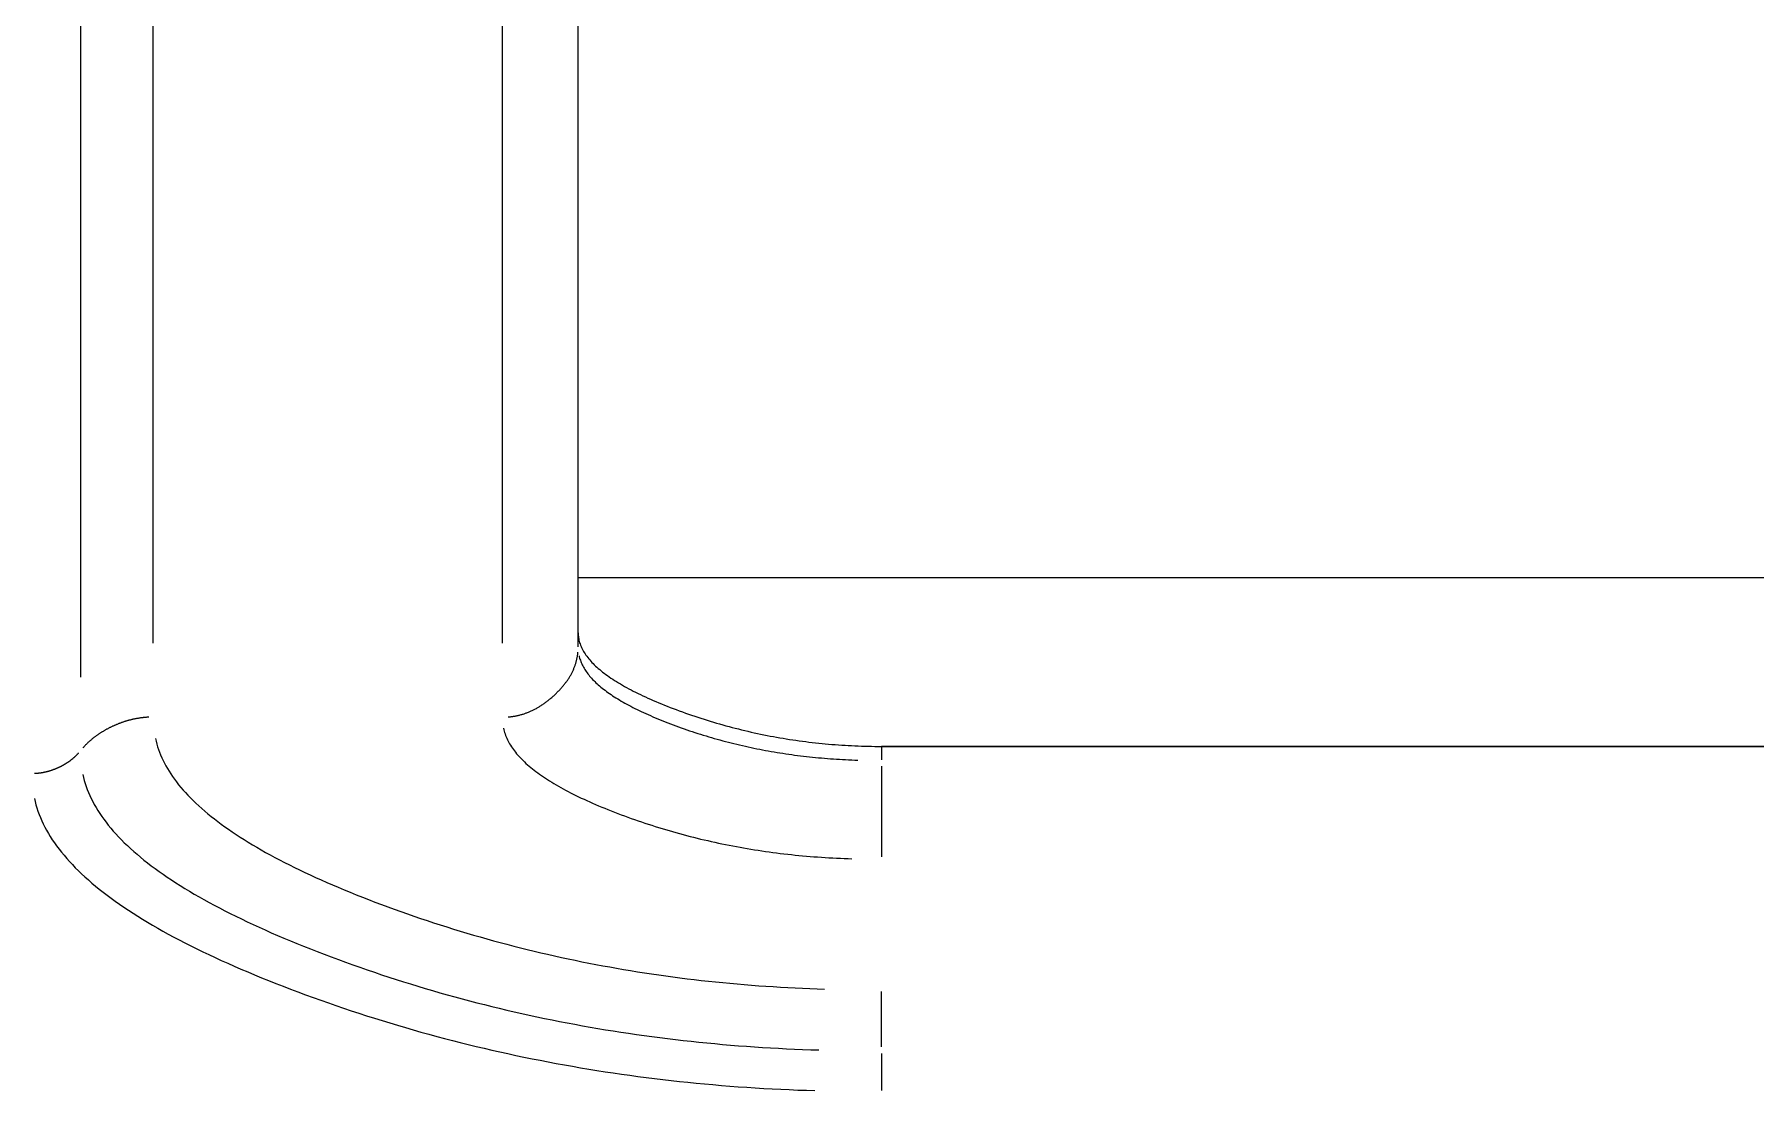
# Model space of a CAD drawing. Extents: x -120222 to -41942, y -19134 to 30932.
# Drawn here: x -81621.81 to -81616.14, y 10166.53 to 10170.01 of the extents above; entities that cross this region are included whole.
import ezdxf

# ---------------------------------------------------------------- set-up
doc = ezdxf.new("R2010")
doc.units = 0
doc.header["$LTSCALE"] = 150
doc.header["$MEASUREMENT"] = 0
doc.layers.get('0').update_dxf_attribs({"linetype": 'CONTINUOUS'})
doc.layers.add('____-568', color=7, linetype='CONTINUOUS')

# ---------------------------------------------------------------- blocks, each defined once
blk = doc.blocks.new('____-172')
at = {"color": 1, "linetype": 'Continuous'}
for p, q in [((-88055.1199, 5619.2983), (-88055.1199, 5624.149)), ((-88056.5199, 5619.31), (-88056.5199, 5623.6929)), ((-88055.3699, 5623.6929), (-88055.3699, 5619.31)), ((-88056.7599, 5623.5816), (-88056.7599, 5619.1987)), ((-88055.1199, 5619.5263), (-87993.1199, 5619.5263)), ((-87994.1199, 5618.97), (-88054.1199, 5618.97)), ((-88054.1199, 5618.97), (-87994.1199, 5618.97)), ((-88054.1199, 5618.9677), (-88054.1199, 5618.926)), ((-88054.1199, 5618.9052), (-88054.1199, 5618.6063)), ((-88054.1199, 5617.9796), (-88054.1199, 5618.1619)), ((-88054.1199, 5617.9573), (-88054.1199, 5617.8358))]:
    blk.add_line(p, q, dxfattribs=at)
at = {"color": 1, "linetype": 'Continuous', "flags": 128}
for points in [[(-88055.1199, 5619.3446), (-88055.1198, 5619.3405), (-88055.1196, 5619.3364), (-88055.1192, 5619.3322), (-88055.1186, 5619.3281), (-88055.1179, 5619.324), (-88055.1171, 5619.3199), (-88055.116, 5619.3158), (-88055.1149, 5619.3117), (-88055.1135, 5619.3076), (-88055.112, 5619.3035), (-88055.1104, 5619.2994), (-88055.1085, 5619.2954), (-88055.1066, 5619.2913), (-88055.1044, 5619.2872), (-88055.1022, 5619.2832), (-88055.0997, 5619.2791), (-88055.0971, 5619.2751), (-88055.0943, 5619.271), (-88055.0914, 5619.267), (-88055.0883, 5619.263), (-88055.0851, 5619.2589), (-88055.0817, 5619.2549), (-88055.0782, 5619.2509), (-88055.0745, 5619.2469), (-88055.0706, 5619.2429), (-88055.0666, 5619.2389), (-88055.0624, 5619.2349), (-88055.058, 5619.2309), (-88055.0535, 5619.2269), (-88055.0489, 5619.223), (-88055.0441, 5619.219), (-88055.0391, 5619.215), (-88055.034, 5619.2111), (-88055.0287, 5619.2071), (-88055.0232, 5619.2032), (-88055.0176, 5619.1992), (-88055.0119, 5619.1953), (-88055.006, 5619.1914), (-88054.9999, 5619.1874), (-88054.9937, 5619.1835), (-88054.9873, 5619.1796), (-88054.9807, 5619.1757), (-88054.974, 5619.1718), (-88054.9671, 5619.1679), (-88054.9601, 5619.164), (-88054.9529, 5619.1601), (-88054.9456, 5619.1562), (-88054.9381, 5619.1524), (-88054.9304, 5619.1485), (-88054.9226, 5619.1446), (-88054.9147, 5619.1408), (-88054.9065, 5619.1369), (-88054.8982, 5619.1331), (-88054.8898, 5619.1292), (-88054.8812, 5619.1254), (-88054.8724, 5619.1216), (-88054.8635, 5619.1177), (-88054.8545, 5619.1139), (-88054.8452, 5619.1101), (-88054.8358, 5619.1063), (-88054.8263, 5619.1025), (-88054.8166, 5619.0987), (-88054.8067, 5619.0949), (-88054.7967, 5619.0911), (-88054.7866, 5619.0874), (-88054.7765, 5619.0837), (-88054.7663, 5619.08), (-88054.7562, 5619.0764), (-88054.746, 5619.0729), (-88054.7358, 5619.0695), (-88054.7256, 5619.0661), (-88054.7154, 5619.0627), (-88054.7052, 5619.0594), (-88054.6949, 5619.0562), (-88054.6847, 5619.0531), (-88054.6744, 5619.05), (-88054.6641, 5619.0469), (-88054.6538, 5619.0439), (-88054.6435, 5619.041), (-88054.6332, 5619.0381), (-88054.6228, 5619.0353), (-88054.6125, 5619.0326), (-88054.6021, 5619.0299), (-88054.5917, 5619.0273), (-88054.5813, 5619.0247), (-88054.5709, 5619.0222), (-88054.5605, 5619.0197), (-88054.55, 5619.0173), (-88054.5395, 5619.015), (-88054.5291, 5619.0127), (-88054.5186, 5619.0105), (-88054.5081, 5619.0083), (-88054.4975, 5619.0062), (-88054.487, 5619.0042), (-88054.4764, 5619.0022), (-88054.4659, 5619.0003), (-88054.4553, 5618.9984), (-88054.4447, 5618.9966), (-88054.4341, 5618.9949), (-88054.4235, 5618.9932), (-88054.4128, 5618.9916), (-88054.4022, 5618.99), (-88054.3915, 5618.9885), (-88054.3808, 5618.9871), (-88054.3701, 5618.9857), (-88054.3594, 5618.9843), (-88054.3487, 5618.9831), (-88054.3379, 5618.9818), (-88054.3272, 5618.9807), (-88054.3164, 5618.9796), (-88054.3056, 5618.9786), (-88054.2948, 5618.9776), (-88054.284, 5618.9767), (-88054.2731, 5618.9758), (-88054.2623, 5618.975), (-88054.2514, 5618.9743), (-88054.2405, 5618.9736), (-88054.2297, 5618.973), (-88054.2187, 5618.9724), (-88054.2078, 5618.9719), (-88054.1969, 5618.9715), (-88054.1859, 5618.9711), (-88054.175, 5618.9708), (-88054.164, 5618.9705), (-88054.153, 5618.9703), (-88054.142, 5618.9701), (-88054.131, 5618.9701), (-88054.1199, 5618.97), (-88054.1199, 5618.97)], [(-88055.3503, 5619.0672), (-88055.3478, 5619.0674), (-88055.3452, 5619.0676), (-88055.3427, 5619.0679), (-88055.3402, 5619.0682), (-88055.3377, 5619.0685), (-88055.3352, 5619.0688), (-88055.3327, 5619.0692), (-88055.3302, 5619.0696), (-88055.3277, 5619.07), (-88055.3252, 5619.0705), (-88055.3228, 5619.071), (-88055.3203, 5619.0715), (-88055.3178, 5619.0721), (-88055.3154, 5619.0726), (-88055.3129, 5619.0733), (-88055.3104, 5619.0739), (-88055.308, 5619.0746), (-88055.3055, 5619.0753), (-88055.3031, 5619.076), (-88055.3007, 5619.0767), (-88055.2982, 5619.0775), (-88055.2958, 5619.0783), (-88055.2934, 5619.0792), (-88055.291, 5619.0801), (-88055.2886, 5619.081), (-88055.2862, 5619.0819), (-88055.2838, 5619.0829), (-88055.2814, 5619.0839), (-88055.279, 5619.0849), (-88055.2766, 5619.0859), (-88055.2742, 5619.087), (-88055.2718, 5619.0881), (-88055.2694, 5619.0893), (-88055.2671, 5619.0904), (-88055.2647, 5619.0916), (-88055.2623, 5619.0928), (-88055.26, 5619.0941), (-88055.2576, 5619.0954), (-88055.2553, 5619.0967), (-88055.253, 5619.098), (-88055.2506, 5619.0994), (-88055.2483, 5619.1008), (-88055.246, 5619.1022), (-88055.2436, 5619.1037), (-88055.2413, 5619.1052), (-88055.239, 5619.1067), (-88055.2367, 5619.1083), (-88055.2344, 5619.1098), (-88055.2321, 5619.1114), (-88055.2298, 5619.1131), (-88055.2275, 5619.1147), (-88055.2252, 5619.1164), (-88055.223, 5619.1182), (-88055.2207, 5619.1199), (-88055.2184, 5619.1217), (-88055.2162, 5619.1235), (-88055.2139, 5619.1254), (-88055.2116, 5619.1272), (-88055.2094, 5619.1291), (-88055.2071, 5619.1311), (-88055.2049, 5619.133), (-88055.2027, 5619.135), (-88055.2004, 5619.137), (-88055.1982, 5619.1391), (-88055.196, 5619.1411), (-88055.1938, 5619.1432), (-88055.1917, 5619.1453), (-88055.1896, 5619.1474), (-88055.1875, 5619.1494), (-88055.1854, 5619.1515), (-88055.1834, 5619.1536), (-88055.1814, 5619.1557), (-88055.1795, 5619.1578), (-88055.1776, 5619.1599), (-88055.1757, 5619.162), (-88055.1738, 5619.1641), (-88055.172, 5619.1662), (-88055.1702, 5619.1684), (-88055.1684, 5619.1705), (-88055.1667, 5619.1726), (-88055.165, 5619.1748), (-88055.1633, 5619.1769), (-88055.1617, 5619.179), (-88055.1601, 5619.1812), (-88055.1585, 5619.1833), (-88055.1569, 5619.1855), (-88055.1554, 5619.1877), (-88055.154, 5619.1898), (-88055.1525, 5619.192), (-88055.1511, 5619.1942), (-88055.1497, 5619.1964), (-88055.1483, 5619.1985), (-88055.147, 5619.2007), (-88055.1457, 5619.2029), (-88055.1445, 5619.2051), (-88055.1432, 5619.2073), (-88055.1421, 5619.2095), (-88055.1409, 5619.2117), (-88055.1398, 5619.2139), (-88055.1387, 5619.2162), (-88055.1376, 5619.2184), (-88055.1365, 5619.2206), (-88055.1355, 5619.2228), (-88055.1346, 5619.2251), (-88055.1336, 5619.2273), (-88055.1327, 5619.2296), (-88055.1318, 5619.2318), (-88055.131, 5619.2341), (-88055.1302, 5619.2363), (-88055.1294, 5619.2386), (-88055.1286, 5619.2409), (-88055.1279, 5619.2431), (-88055.1272, 5619.2454), (-88055.1266, 5619.2477), (-88055.1259, 5619.25), (-88055.1253, 5619.2523), (-88055.1248, 5619.2546), (-88055.1243, 5619.2569), (-88055.1238, 5619.2592), (-88055.1233, 5619.2615), (-88055.1228, 5619.2638), (-88055.1224, 5619.2661), (-88055.1221, 5619.2684), (-88055.1217, 5619.2707), (-88055.1214, 5619.2731), (-88055.1211, 5619.2754), (-88055.1209, 5619.2777), (-88055.1207, 5619.2801), (-88055.1207, 5619.2801)], [(-88055.1168, 5619.2689), (-88055.116, 5619.2651), (-88055.115, 5619.2613), (-88055.1139, 5619.2575), (-88055.1126, 5619.2538), (-88055.1113, 5619.25), (-88055.1098, 5619.2463), (-88055.1082, 5619.2425), (-88055.1064, 5619.2388), (-88055.1045, 5619.2351), (-88055.1025, 5619.2313), (-88055.1004, 5619.2276), (-88055.0982, 5619.2239), (-88055.0958, 5619.2202), (-88055.0933, 5619.2165), (-88055.0906, 5619.2128), (-88055.0879, 5619.2092), (-88055.085, 5619.2055), (-88055.082, 5619.2018), (-88055.0789, 5619.1982), (-88055.0756, 5619.1945), (-88055.0722, 5619.1909), (-88055.0687, 5619.1872), (-88055.065, 5619.1836), (-88055.0613, 5619.18), (-88055.0574, 5619.1764), (-88055.0534, 5619.1728), (-88055.0492, 5619.1692), (-88055.0449, 5619.1656), (-88055.0405, 5619.162), (-88055.036, 5619.1584), (-88055.0313, 5619.1548), (-88055.0266, 5619.1513), (-88055.0217, 5619.1477), (-88055.0166, 5619.1442), (-88055.0115, 5619.1406), (-88055.0062, 5619.1371), (-88055.0008, 5619.1336), (-88054.9952, 5619.13), (-88054.9895, 5619.1265), (-88054.9838, 5619.123), (-88054.9778, 5619.1195), (-88054.9718, 5619.116), (-88054.9656, 5619.1125), (-88054.9593, 5619.1091), (-88054.9529, 5619.1056), (-88054.9463, 5619.1021), (-88054.9396, 5619.0987), (-88054.9328, 5619.0952), (-88054.9259, 5619.0918), (-88054.9188, 5619.0883), (-88054.9117, 5619.0849), (-88054.9043, 5619.0815), (-88054.8969, 5619.0781), (-88054.8893, 5619.0747), (-88054.8816, 5619.0713), (-88054.8738, 5619.0679), (-88054.8659, 5619.0645), (-88054.8578, 5619.0611), (-88054.8496, 5619.0577), (-88054.8413, 5619.0544), (-88054.8328, 5619.051), (-88054.8243, 5619.0477), (-88054.8156, 5619.0443), (-88054.8067, 5619.041), (-88054.7978, 5619.0377), (-88054.7889, 5619.0344), (-88054.78, 5619.0312), (-88054.771, 5619.028), (-88054.762, 5619.0249), (-88054.753, 5619.0218), (-88054.744, 5619.0188), (-88054.735, 5619.0158), (-88054.7259, 5619.0129), (-88054.7168, 5619.01), (-88054.7077, 5619.0072), (-88054.6986, 5619.0044), (-88054.6895, 5619.0017), (-88054.6803, 5618.999), (-88054.6712, 5618.9963), (-88054.662, 5618.9937), (-88054.6528, 5618.9912), (-88054.6435, 5618.9887), (-88054.6343, 5618.9862), (-88054.625, 5618.9838), (-88054.6157, 5618.9815), (-88054.6064, 5618.9792), (-88054.5971, 5618.9769), (-88054.5878, 5618.9747), (-88054.5784, 5618.9725), (-88054.569, 5618.9704), (-88054.5596, 5618.9683), (-88054.5502, 5618.9663), (-88054.5407, 5618.9643), (-88054.5313, 5618.9624), (-88054.5218, 5618.9605), (-88054.5123, 5618.9586), (-88054.5028, 5618.9568), (-88054.4933, 5618.9551), (-88054.4837, 5618.9534), (-88054.4741, 5618.9518), (-88054.4646, 5618.9501), (-88054.4549, 5618.9486), (-88054.4453, 5618.9471), (-88054.4357, 5618.9456), (-88054.426, 5618.9442), (-88054.4163, 5618.9429), (-88054.4066, 5618.9415), (-88054.3969, 5618.9403), (-88054.3871, 5618.939), (-88054.3774, 5618.9379), (-88054.3676, 5618.9367), (-88054.3578, 5618.9357), (-88054.348, 5618.9346), (-88054.3381, 5618.9336), (-88054.3283, 5618.9327), (-88054.3184, 5618.9318), (-88054.3085, 5618.931), (-88054.2986, 5618.9302), (-88054.2886, 5618.9294), (-88054.2787, 5618.9287), (-88054.2687, 5618.9281), (-88054.2587, 5618.9275), (-88054.2487, 5618.9269), (-88054.2387, 5618.9264), (-88054.2286, 5618.9259), (-88054.2186, 5618.9255), (-88054.2085, 5618.9251), (-88054.1984, 5618.9248), (-88054.1984, 5618.9248)], [(-88056.5338, 5619.0662), (-88056.5357, 5619.0661), (-88056.5376, 5619.066), (-88056.5395, 5619.0659), (-88056.5414, 5619.0658), (-88056.5433, 5619.0656), (-88056.5452, 5619.0655), (-88056.5471, 5619.0653), (-88056.549, 5619.0651), (-88056.5509, 5619.065), (-88056.5528, 5619.0648), (-88056.5546, 5619.0645), (-88056.5565, 5619.0643), (-88056.5584, 5619.0641), (-88056.5603, 5619.0638), (-88056.5622, 5619.0636), (-88056.5641, 5619.0633), (-88056.566, 5619.063), (-88056.5678, 5619.0627), (-88056.5697, 5619.0624), (-88056.5716, 5619.0621), (-88056.5735, 5619.0618), (-88056.5754, 5619.0615), (-88056.5772, 5619.0611), (-88056.5791, 5619.0607), (-88056.581, 5619.0604), (-88056.5829, 5619.06), (-88056.5848, 5619.0596), (-88056.5866, 5619.0592), (-88056.5885, 5619.0587), (-88056.5904, 5619.0583), (-88056.5922, 5619.0578), (-88056.5941, 5619.0574), (-88056.596, 5619.0569), (-88056.5979, 5619.0564), (-88056.5997, 5619.0559), (-88056.6016, 5619.0554), (-88056.6035, 5619.0549), (-88056.6053, 5619.0543), (-88056.6072, 5619.0538), (-88056.6091, 5619.0532), (-88056.6109, 5619.0527), (-88056.6128, 5619.0521), (-88056.6147, 5619.0515), (-88056.6165, 5619.0509), (-88056.6184, 5619.0503), (-88056.6202, 5619.0496), (-88056.6221, 5619.049), (-88056.624, 5619.0483), (-88056.6258, 5619.0477), (-88056.6277, 5619.047), (-88056.6295, 5619.0463), (-88056.6314, 5619.0456), (-88056.6332, 5619.0449), (-88056.6351, 5619.0441), (-88056.6369, 5619.0434), (-88056.6388, 5619.0426), (-88056.6406, 5619.0419), (-88056.6425, 5619.0411), (-88056.6443, 5619.0403), (-88056.6462, 5619.0395), (-88056.648, 5619.0387), (-88056.6499, 5619.0379), (-88056.6517, 5619.037), (-88056.6536, 5619.0362), (-88056.6554, 5619.0353), (-88056.6573, 5619.0345), (-88056.6591, 5619.0336), (-88056.6609, 5619.0327), (-88056.6627, 5619.0318), (-88056.6645, 5619.0309), (-88056.6663, 5619.03), (-88056.668, 5619.0291), (-88056.6698, 5619.0282), (-88056.6715, 5619.0272), (-88056.6733, 5619.0263), (-88056.675, 5619.0254), (-88056.6767, 5619.0244), (-88056.6784, 5619.0234), (-88056.6801, 5619.0225), (-88056.6818, 5619.0215), (-88056.6835, 5619.0205), (-88056.6852, 5619.0195), (-88056.6868, 5619.0185), (-88056.6885, 5619.0175), (-88056.6901, 5619.0165), (-88056.6918, 5619.0155), (-88056.6934, 5619.0144), (-88056.695, 5619.0134), (-88056.6966, 5619.0124), (-88056.6982, 5619.0113), (-88056.6998, 5619.0102), (-88056.7013, 5619.0092), (-88056.7029, 5619.0081), (-88056.7045, 5619.007), (-88056.706, 5619.0059), (-88056.7075, 5619.0048), (-88056.7091, 5619.0037), (-88056.7106, 5619.0026), (-88056.7121, 5619.0014), (-88056.7136, 5619.0003), (-88056.715, 5618.9992), (-88056.7165, 5618.998), (-88056.718, 5618.9969), (-88056.7194, 5618.9957), (-88056.7209, 5618.9945), (-88056.7223, 5618.9933), (-88056.7237, 5618.9921), (-88056.7251, 5618.9909), (-88056.7265, 5618.9897), (-88056.7279, 5618.9885), (-88056.7293, 5618.9873), (-88056.7307, 5618.9861), (-88056.7321, 5618.9848), (-88056.7334, 5618.9836), (-88056.7348, 5618.9823), (-88056.7361, 5618.9811), (-88056.7374, 5618.9798), (-88056.7387, 5618.9785), (-88056.74, 5618.9773), (-88056.7413, 5618.976), (-88056.7426, 5618.9747), (-88056.7439, 5618.9734), (-88056.7451, 5618.972), (-88056.7464, 5618.9707), (-88056.7476, 5618.9694), (-88056.7489, 5618.968), (-88056.7501, 5618.9667), (-88056.7513, 5618.9653), (-88056.7513, 5618.9653)], [(-88055.3661, 5619.0297), (-88055.365, 5619.025), (-88055.3638, 5619.0203), (-88055.3624, 5619.0156), (-88055.3608, 5619.0109), (-88055.3591, 5619.0062), (-88055.3572, 5619.0015), (-88055.3552, 5618.9968), (-88055.353, 5618.9921), (-88055.3507, 5618.9875), (-88055.3482, 5618.9828), (-88055.3455, 5618.9782), (-88055.3427, 5618.9735), (-88055.3398, 5618.9689), (-88055.3366, 5618.9643), (-88055.3333, 5618.9597), (-88055.3299, 5618.9551), (-88055.3263, 5618.9505), (-88055.3225, 5618.9459), (-88055.3186, 5618.9413), (-88055.3145, 5618.9368), (-88055.3103, 5618.9322), (-88055.3059, 5618.9277), (-88055.3013, 5618.9231), (-88055.2966, 5618.9186), (-88055.2917, 5618.9141), (-88055.2867, 5618.9096), (-88055.2815, 5618.9051), (-88055.2762, 5618.9006), (-88055.2707, 5618.8961), (-88055.265, 5618.8916), (-88055.2592, 5618.8872), (-88055.2532, 5618.8827), (-88055.2471, 5618.8783), (-88055.2408, 5618.8738), (-88055.2343, 5618.8694), (-88055.2277, 5618.865), (-88055.221, 5618.8606), (-88055.214, 5618.8562), (-88055.207, 5618.8518), (-88055.1997, 5618.8474), (-88055.1923, 5618.843), (-88055.1847, 5618.8387), (-88055.177, 5618.8343), (-88055.1692, 5618.83), (-88055.1611, 5618.8256), (-88055.1529, 5618.8213), (-88055.1446, 5618.817), (-88055.1361, 5618.8127), (-88055.1274, 5618.8084), (-88055.1186, 5618.8041), (-88055.1096, 5618.7998), (-88055.1005, 5618.7955), (-88055.0912, 5618.7912), (-88055.0817, 5618.787), (-88055.0721, 5618.7827), (-88055.0623, 5618.7785), (-88055.0524, 5618.7742), (-88055.0423, 5618.77), (-88055.032, 5618.7658), (-88055.0216, 5618.7616), (-88055.0111, 5618.7574), (-88055.0003, 5618.7532), (-88054.9895, 5618.749), (-88054.9784, 5618.7449), (-88054.9673, 5618.7407), (-88054.9561, 5618.7367), (-88054.945, 5618.7326), (-88054.9338, 5618.7287), (-88054.9225, 5618.7248), (-88054.9113, 5618.7209), (-88054.9, 5618.7172), (-88054.8887, 5618.7134), (-88054.8774, 5618.7098), (-88054.866, 5618.7062), (-88054.8547, 5618.7026), (-88054.8433, 5618.6992), (-88054.8319, 5618.6957), (-88054.8204, 5618.6924), (-88054.809, 5618.6891), (-88054.7975, 5618.6858), (-88054.786, 5618.6826), (-88054.7744, 5618.6795), (-88054.7629, 5618.6764), (-88054.7513, 5618.6734), (-88054.7397, 5618.6705), (-88054.728, 5618.6676), (-88054.7164, 5618.6647), (-88054.7047, 5618.662), (-88054.693, 5618.6593), (-88054.6813, 5618.6566), (-88054.6695, 5618.654), (-88054.6578, 5618.6515), (-88054.646, 5618.649), (-88054.6341, 5618.6466), (-88054.6223, 5618.6442), (-88054.6104, 5618.6419), (-88054.5985, 5618.6397), (-88054.5866, 5618.6375), (-88054.5747, 5618.6354), (-88054.5627, 5618.6333), (-88054.5507, 5618.6313), (-88054.5387, 5618.6294), (-88054.5267, 5618.6275), (-88054.5146, 5618.6257), (-88054.5025, 5618.6239), (-88054.4904, 5618.6222), (-88054.4783, 5618.6206), (-88054.4661, 5618.619), (-88054.4539, 5618.6174), (-88054.4417, 5618.616), (-88054.4295, 5618.6146), (-88054.4173, 5618.6132), (-88054.405, 5618.6119), (-88054.3927, 5618.6107), (-88054.3804, 5618.6095), (-88054.368, 5618.6084), (-88054.3556, 5618.6073), (-88054.3432, 5618.6064), (-88054.3308, 5618.6054), (-88054.3184, 5618.6045), (-88054.3059, 5618.6037), (-88054.2934, 5618.603), (-88054.2809, 5618.6023), (-88054.2684, 5618.6016), (-88054.2558, 5618.601), (-88054.2432, 5618.6005), (-88054.2306, 5618.6001), (-88054.218, 5618.5997), (-88054.218, 5618.5997)], [(-88056.9106, 5618.8812), (-88056.9094, 5618.8813), (-88056.9081, 5618.8814), (-88056.9068, 5618.8814), (-88056.9056, 5618.8815), (-88056.9043, 5618.8816), (-88056.9031, 5618.8817), (-88056.9018, 5618.8818), (-88056.9005, 5618.8819), (-88056.8993, 5618.8821), (-88056.898, 5618.8822), (-88056.8968, 5618.8823), (-88056.8955, 5618.8825), (-88056.8942, 5618.8826), (-88056.893, 5618.8828), (-88056.8917, 5618.883), (-88056.8905, 5618.8831), (-88056.8892, 5618.8833), (-88056.888, 5618.8835), (-88056.8867, 5618.8837), (-88056.8854, 5618.8839), (-88056.8842, 5618.8842), (-88056.8829, 5618.8844), (-88056.8817, 5618.8846), (-88056.8804, 5618.8849), (-88056.8792, 5618.8851), (-88056.8779, 5618.8854), (-88056.8767, 5618.8856), (-88056.8754, 5618.8859), (-88056.8742, 5618.8862), (-88056.8729, 5618.8865), (-88056.8717, 5618.8868), (-88056.8704, 5618.8871), (-88056.8692, 5618.8874), (-88056.8679, 5618.8877), (-88056.8667, 5618.8881), (-88056.8655, 5618.8884), (-88056.8642, 5618.8888), (-88056.863, 5618.8891), (-88056.8617, 5618.8895), (-88056.8605, 5618.8899), (-88056.8592, 5618.8902), (-88056.858, 5618.8906), (-88056.8567, 5618.891), (-88056.8555, 5618.8914), (-88056.8543, 5618.8918), (-88056.853, 5618.8923), (-88056.8518, 5618.8927), (-88056.8505, 5618.8931), (-88056.8493, 5618.8936), (-88056.8481, 5618.894), (-88056.8468, 5618.8945), (-88056.8456, 5618.895), (-88056.8444, 5618.8954), (-88056.8431, 5618.8959), (-88056.8419, 5618.8964), (-88056.8407, 5618.8969), (-88056.8394, 5618.8974), (-88056.8382, 5618.8979), (-88056.837, 5618.8985), (-88056.8357, 5618.899), (-88056.8345, 5618.8996), (-88056.8333, 5618.9001), (-88056.832, 5618.9007), (-88056.8308, 5618.9012), (-88056.8296, 5618.9018), (-88056.8284, 5618.9024), (-88056.8271, 5618.903), (-88056.8259, 5618.9035), (-88056.8247, 5618.9041), (-88056.8235, 5618.9047), (-88056.8223, 5618.9053), (-88056.8212, 5618.906), (-88056.82, 5618.9066), (-88056.8188, 5618.9072), (-88056.8177, 5618.9078), (-88056.8165, 5618.9084), (-88056.8154, 5618.9091), (-88056.8142, 5618.9097), (-88056.8131, 5618.9104), (-88056.812, 5618.911), (-88056.8108, 5618.9117), (-88056.8097, 5618.9123), (-88056.8086, 5618.913), (-88056.8075, 5618.9137), (-88056.8064, 5618.9144), (-88056.8053, 5618.915), (-88056.8043, 5618.9157), (-88056.8032, 5618.9164), (-88056.8021, 5618.9171), (-88056.8011, 5618.9178), (-88056.8, 5618.9185), (-88056.799, 5618.9192), (-88056.7979, 5618.92), (-88056.7969, 5618.9207), (-88056.7959, 5618.9214), (-88056.7948, 5618.9222), (-88056.7938, 5618.9229), (-88056.7928, 5618.9236), (-88056.7918, 5618.9244), (-88056.7908, 5618.9252), (-88056.7898, 5618.9259), (-88056.7888, 5618.9267), (-88056.7879, 5618.9275), (-88056.7869, 5618.9282), (-88056.7859, 5618.929), (-88056.785, 5618.9298), (-88056.784, 5618.9306), (-88056.7831, 5618.9314), (-88056.7822, 5618.9322), (-88056.7812, 5618.933), (-88056.7803, 5618.9338), (-88056.7794, 5618.9346), (-88056.7785, 5618.9355), (-88056.7776, 5618.9363), (-88056.7767, 5618.9371), (-88056.7758, 5618.938), (-88056.7749, 5618.9388), (-88056.774, 5618.9397), (-88056.7732, 5618.9405), (-88056.7723, 5618.9414), (-88056.7714, 5618.9422), (-88056.7706, 5618.9431), (-88056.7698, 5618.944), (-88056.7689, 5618.9449), (-88056.7681, 5618.9458), (-88056.7673, 5618.9467), (-88056.7665, 5618.9476), (-88056.7656, 5618.9485), (-88056.7656, 5618.9485)], [(-88056.5125, 5618.9959), (-88056.5104, 5618.9868), (-88056.5081, 5618.9778), (-88056.5054, 5618.9687), (-88056.5024, 5618.9597), (-88056.4992, 5618.9507), (-88056.4956, 5618.9417), (-88056.4917, 5618.9327), (-88056.4875, 5618.9237), (-88056.483, 5618.9148), (-88056.4782, 5618.9058), (-88056.4731, 5618.8969), (-88056.4677, 5618.888), (-88056.462, 5618.8791), (-88056.456, 5618.8703), (-88056.4497, 5618.8614), (-88056.4431, 5618.8526), (-88056.4361, 5618.8438), (-88056.4289, 5618.835), (-88056.4214, 5618.8262), (-88056.4136, 5618.8175), (-88056.4054, 5618.8087), (-88056.397, 5618.8), (-88056.3882, 5618.7913), (-88056.3792, 5618.7826), (-88056.3698, 5618.7739), (-88056.3602, 5618.7653), (-88056.3502, 5618.7566), (-88056.34, 5618.748), (-88056.3294, 5618.7394), (-88056.3185, 5618.7308), (-88056.3074, 5618.7222), (-88056.2959, 5618.7137), (-88056.2841, 5618.7051), (-88056.272, 5618.6966), (-88056.2596, 5618.6881), (-88056.2469, 5618.6796), (-88056.2339, 5618.6712), (-88056.2206, 5618.6627), (-88056.207, 5618.6543), (-88056.1931, 5618.6459), (-88056.1789, 5618.6375), (-88056.1644, 5618.6291), (-88056.1496, 5618.6207), (-88056.1345, 5618.6124), (-88056.119, 5618.604), (-88056.1033, 5618.5957), (-88056.0873, 5618.5874), (-88056.0709, 5618.5791), (-88056.0543, 5618.5709), (-88056.0374, 5618.5626), (-88056.0201, 5618.5544), (-88056.0026, 5618.5462), (-88055.9847, 5618.538), (-88055.9665, 5618.5298), (-88055.9481, 5618.5217), (-88055.9293, 5618.5135), (-88055.9102, 5618.5054), (-88055.8909, 5618.4973), (-88055.8712, 5618.4892), (-88055.8512, 5618.4811), (-88055.8309, 5618.4731), (-88055.8103, 5618.465), (-88055.7895, 5618.457), (-88055.7683, 5618.449), (-88055.7469, 5618.4411), (-88055.7255, 5618.4332), (-88055.704, 5618.4255), (-88055.6825, 5618.4179), (-88055.6609, 5618.4104), (-88055.6393, 5618.4031), (-88055.6177, 5618.3958), (-88055.596, 5618.3887), (-88055.5743, 5618.3816), (-88055.5525, 5618.3747), (-88055.5307, 5618.3679), (-88055.5088, 5618.3612), (-88055.4869, 5618.3546), (-88055.4649, 5618.3482), (-88055.4429, 5618.3418), (-88055.4208, 5618.3356), (-88055.3987, 5618.3295), (-88055.3766, 5618.3235), (-88055.3544, 5618.3176), (-88055.3322, 5618.3118), (-88055.3099, 5618.3061), (-88055.2875, 5618.3006), (-88055.2652, 5618.2952), (-88055.2427, 5618.2898), (-88055.2203, 5618.2846), (-88055.1977, 5618.2795), (-88055.1752, 5618.2745), (-88055.1526, 5618.2697), (-88055.1299, 5618.2649), (-88055.1072, 5618.2603), (-88055.0845, 5618.2558), (-88055.0617, 5618.2513), (-88055.0389, 5618.247), (-88055.016, 5618.2429), (-88054.993, 5618.2388), (-88054.9701, 5618.2348), (-88054.9471, 5618.231), (-88054.924, 5618.2273), (-88054.9009, 5618.2236), (-88054.8777, 5618.2201), (-88054.8545, 5618.2167), (-88054.8313, 5618.2135), (-88054.808, 5618.2103), (-88054.7846, 5618.2073), (-88054.7612, 5618.2043), (-88054.7378, 5618.2015), (-88054.7143, 5618.1988), (-88054.6908, 5618.1962), (-88054.6672, 5618.1937), (-88054.6436, 5618.1914), (-88054.62, 5618.1891), (-88054.5963, 5618.187), (-88054.5725, 5618.1849), (-88054.5487, 5618.183), (-88054.5249, 5618.1812), (-88054.501, 5618.1796), (-88054.477, 5618.178), (-88054.4531, 5618.1765), (-88054.429, 5618.1752), (-88054.405, 5618.174), (-88054.3808, 5618.1728), (-88054.3567, 5618.1718), (-88054.3325, 5618.171), (-88054.3082, 5618.1702), (-88054.3082, 5618.1702)], [(-88056.7518, 5618.8776), (-88056.7495, 5618.8676), (-88056.7469, 5618.8576), (-88056.744, 5618.8477), (-88056.7407, 5618.8378), (-88056.7371, 5618.8278), (-88056.7331, 5618.8179), (-88056.7289, 5618.808), (-88056.7243, 5618.7982), (-88056.7193, 5618.7883), (-88056.7141, 5618.7785), (-88056.7084, 5618.7687), (-88056.7025, 5618.7589), (-88056.6962, 5618.7492), (-88056.6896, 5618.7394), (-88056.6827, 5618.7297), (-88056.6754, 5618.72), (-88056.6678, 5618.7103), (-88056.6598, 5618.7006), (-88056.6515, 5618.6909), (-88056.6429, 5618.6813), (-88056.634, 5618.6717), (-88056.6247, 5618.6621), (-88056.6151, 5618.6525), (-88056.6051, 5618.6429), (-88056.5948, 5618.6334), (-88056.5842, 5618.6239), (-88056.5733, 5618.6144), (-88056.562, 5618.6049), (-88056.5503, 5618.5954), (-88056.5384, 5618.586), (-88056.5261, 5618.5765), (-88056.5135, 5618.5671), (-88056.5005, 5618.5577), (-88056.4872, 5618.5484), (-88056.4736, 5618.539), (-88056.4596, 5618.5297), (-88056.4453, 5618.5204), (-88056.4307, 5618.5111), (-88056.4157, 5618.5018), (-88056.4004, 5618.4925), (-88056.3848, 5618.4833), (-88056.3688, 5618.4741), (-88056.3526, 5618.4649), (-88056.3359, 5618.4557), (-88056.3189, 5618.4465), (-88056.3016, 5618.4374), (-88056.284, 5618.4283), (-88056.266, 5618.4191), (-88056.2477, 5618.4101), (-88056.2291, 5618.401), (-88056.2101, 5618.3919), (-88056.1908, 5618.3829), (-88056.1712, 5618.3739), (-88056.1512, 5618.3649), (-88056.1309, 5618.3559), (-88056.1103, 5618.347), (-88056.0893, 5618.338), (-88056.068, 5618.3291), (-88056.0463, 5618.3202), (-88056.0243, 5618.3113), (-88056.002, 5618.3025), (-88055.9794, 5618.2936), (-88055.9564, 5618.2848), (-88055.9331, 5618.276), (-88055.9096, 5618.2672), (-88055.886, 5618.2586), (-88055.8624, 5618.2502), (-88055.8388, 5618.2418), (-88055.8151, 5618.2336), (-88055.7913, 5618.2255), (-88055.7675, 5618.2175), (-88055.7436, 5618.2096), (-88055.7197, 5618.2019), (-88055.6958, 5618.1943), (-88055.6717, 5618.1868), (-88055.6477, 5618.1794), (-88055.6236, 5618.1722), (-88055.5994, 5618.1651), (-88055.5752, 5618.1581), (-88055.5509, 5618.1513), (-88055.5266, 5618.1445), (-88055.5023, 5618.1379), (-88055.4778, 5618.1314), (-88055.4534, 5618.1251), (-88055.4289, 5618.1189), (-88055.4043, 5618.1127), (-88055.3797, 5618.1068), (-88055.355, 5618.1009), (-88055.3303, 5618.0952), (-88055.3055, 5618.0896), (-88055.2807, 5618.0841), (-88055.2558, 5618.0787), (-88055.2309, 5618.0735), (-88055.206, 5618.0684), (-88055.1809, 5618.0634), (-88055.1559, 5618.0586), (-88055.1307, 5618.0538), (-88055.1056, 5618.0492), (-88055.0804, 5618.0448), (-88055.0551, 5618.0404), (-88055.0298, 5618.0362), (-88055.0044, 5618.0321), (-88054.979, 5618.0281), (-88054.9535, 5618.0242), (-88054.928, 5618.0205), (-88054.9024, 5618.0169), (-88054.8768, 5618.0134), (-88054.8511, 5618.0101), (-88054.8254, 5618.0068), (-88054.7996, 5618.0037), (-88054.7738, 5618.0008), (-88054.7479, 5617.9979), (-88054.722, 5617.9952), (-88054.696, 5617.9926), (-88054.67, 5617.9901), (-88054.6439, 5617.9878), (-88054.6178, 5617.9855), (-88054.5916, 5617.9834), (-88054.5654, 5617.9815), (-88054.5391, 5617.9796), (-88054.5128, 5617.9779), (-88054.4864, 5617.9763), (-88054.4599, 5617.9748), (-88054.4335, 5617.9735), (-88054.4069, 5617.9722), (-88054.3804, 5617.9711), (-88054.3537, 5617.9701), (-88054.327, 5617.9693), (-88054.327, 5617.9693)], [(-88056.9113, 5618.7987), (-88056.9089, 5618.7881), (-88056.9061, 5618.7776), (-88056.903, 5618.767), (-88056.8995, 5618.7565), (-88056.8957, 5618.7459), (-88056.8915, 5618.7354), (-88056.887, 5618.725), (-88056.8821, 5618.7145), (-88056.8769, 5618.7041), (-88056.8713, 5618.6936), (-88056.8653, 5618.6832), (-88056.859, 5618.6729), (-88056.8524, 5618.6625), (-88056.8453, 5618.6522), (-88056.838, 5618.6418), (-88056.8303, 5618.6315), (-88056.8222, 5618.6212), (-88056.8138, 5618.611), (-88056.805, 5618.6007), (-88056.7958, 5618.5905), (-88056.7863, 5618.5803), (-88056.7765, 5618.5701), (-88056.7663, 5618.56), (-88056.7557, 5618.5498), (-88056.7448, 5618.5397), (-88056.7336, 5618.5296), (-88056.7219, 5618.5195), (-88056.71, 5618.5095), (-88056.6976, 5618.4994), (-88056.685, 5618.4894), (-88056.6719, 5618.4794), (-88056.6585, 5618.4694), (-88056.6448, 5618.4595), (-88056.6307, 5618.4495), (-88056.6162, 5618.4396), (-88056.6014, 5618.4297), (-88056.5863, 5618.4198), (-88056.5708, 5618.41), (-88056.5549, 5618.4001), (-88056.5387, 5618.3903), (-88056.5221, 5618.3805), (-88056.5051, 5618.3707), (-88056.4879, 5618.361), (-88056.4702, 5618.3512), (-88056.4522, 5618.3415), (-88056.4339, 5618.3318), (-88056.4152, 5618.3221), (-88056.3961, 5618.3125), (-88056.3767, 5618.3028), (-88056.3569, 5618.2932), (-88056.3368, 5618.2836), (-88056.3163, 5618.274), (-88056.2955, 5618.2645), (-88056.2743, 5618.2549), (-88056.2528, 5618.2454), (-88056.2309, 5618.2359), (-88056.2086, 5618.2264), (-88056.186, 5618.217), (-88056.1631, 5618.2075), (-88056.1398, 5618.1981), (-88056.1161, 5618.1887), (-88056.0921, 5618.1793), (-88056.0677, 5618.17), (-88056.043, 5618.1606), (-88056.018, 5618.1514), (-88055.9931, 5618.1422), (-88055.968, 5618.1333), (-88055.9429, 5618.1244), (-88055.9178, 5618.1157), (-88055.8926, 5618.1071), (-88055.8673, 5618.0986), (-88055.842, 5618.0903), (-88055.8167, 5618.0821), (-88055.7913, 5618.074), (-88055.7658, 5618.066), (-88055.7403, 5618.0582), (-88055.7147, 5618.0506), (-88055.6891, 5618.043), (-88055.6634, 5618.0356), (-88055.6377, 5618.0284), (-88055.6119, 5618.0212), (-88055.586, 5618.0142), (-88055.5601, 5618.0073), (-88055.5342, 5618.0006), (-88055.5082, 5617.994), (-88055.4821, 5617.9875), (-88055.456, 5617.9812), (-88055.4299, 5617.975), (-88055.4037, 5617.9689), (-88055.3774, 5617.9629), (-88055.3511, 5617.9571), (-88055.3247, 5617.9514), (-88055.2983, 5617.9459), (-88055.2718, 5617.9405), (-88055.2452, 5617.9352), (-88055.2187, 5617.9301), (-88055.192, 5617.925), (-88055.1653, 5617.9202), (-88055.1386, 5617.9154), (-88055.1118, 5617.9108), (-88055.0849, 5617.9063), (-88055.058, 5617.9019), (-88055.031, 5617.8977), (-88055.004, 5617.8936), (-88054.977, 5617.8897), (-88054.9498, 5617.8859), (-88054.9227, 5617.8822), (-88054.8954, 5617.8786), (-88054.8681, 5617.8752), (-88054.8408, 5617.8719), (-88054.8134, 5617.8687), (-88054.786, 5617.8657), (-88054.7585, 5617.8628), (-88054.7309, 5617.8601), (-88054.7033, 5617.8574), (-88054.6757, 5617.855), (-88054.6479, 5617.8526), (-88054.6202, 5617.8504), (-88054.5924, 5617.8483), (-88054.5645, 5617.8463), (-88054.5366, 5617.8445), (-88054.5086, 5617.8428), (-88054.4806, 5617.8412), (-88054.4525, 5617.8398), (-88054.4243, 5617.8385), (-88054.3961, 5617.8373), (-88054.3679, 5617.8363), (-88054.3396, 5617.8354), (-88054.3396, 5617.8354)]]:
    blk.add_lwpolyline(points, dxfattribs=at)
blk = doc.blocks.new('____-186')
at = {"color": 1}
blk.add_blockref('____-172', (0, 0), dxfattribs=at)

msp = doc.modelspace()

# ---------------------------------------------------------------- block references
at = {"layer": '____-568', "color": 0}
msp.add_blockref('____-186', (6435.10495, 4548.69799), dxfattribs=at)

doc.saveas('drawing.dxf')
